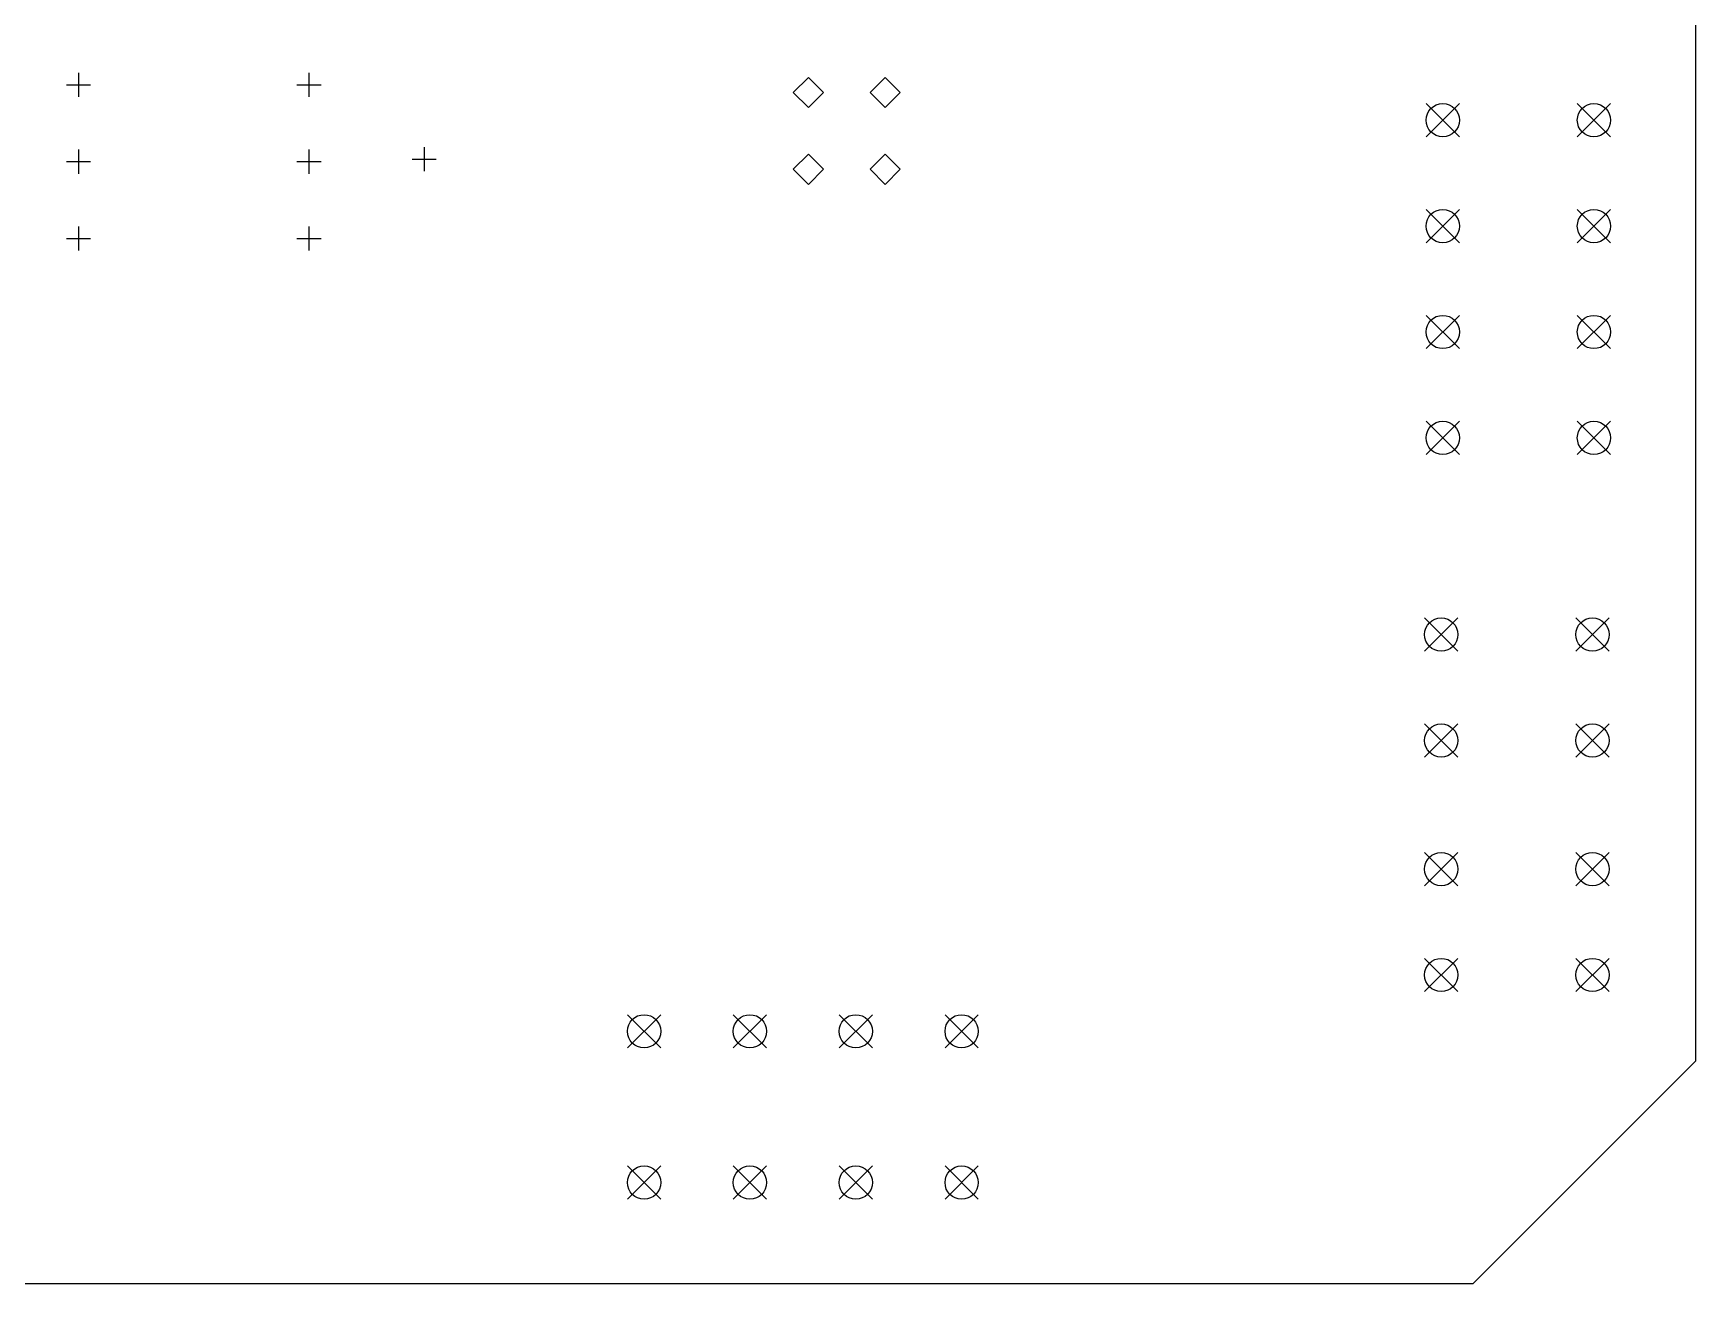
# Model space of a CAD drawing. Extents: x 49 to 158, y -170 to -45.
# Drawn here: x 103.2 to 158.1, y -148.3 to -107 of the extents above; entities that cross this region are included whole.
import ezdxf

# ---------------------------------------------------------------- set-up
doc = ezdxf.new("R2010")
doc.units = 0
doc.layers.add('BLACK', color=7, linetype='CONTINUOUS')

msp = doc.modelspace()

# ---------------------------------------------------------------- linework, layer by layer
at = {"layer": 'BLACK', "linetype": 'CONTINUOUS'}
for p, q in [((158.115, -140.97), (158.115, -44.958)), ((104.248, -108.712), (105.048, -108.712)), ((104.648, -108.312), (104.648, -109.112)), ((111.868, -108.712), (112.668, -108.712)), ((112.268, -108.312), (112.268, -109.112)), ((128.778, -108.466), (128.278, -108.966)), ((129.278, -108.966), (128.778, -108.466)), ((131.318, -108.466), (130.818, -108.966)), ((131.818, -108.966), (131.318, -108.466)), ((128.278, -108.966), (128.778, -109.466)), ((128.778, -109.466), (129.278, -108.966)), ((130.818, -108.966), (131.318, -109.466)), ((131.318, -109.466), (131.818, -108.966)), ((149.2, -109.332), (150.3, -110.432)), ((150.3, -109.332), (149.2, -110.432)), ((154.2, -109.332), (155.3, -110.432)), ((155.3, -109.332), (154.2, -110.432)), ((104.648, -110.852), (104.648, -111.652)), ((112.268, -110.852), (112.268, -111.652)), ((116.078, -110.772), (116.078, -111.572)), ((128.778, -111.006), (128.278, -111.506)), ((129.278, -111.506), (128.778, -111.006)), ((131.318, -111.006), (130.818, -111.506)), ((131.818, -111.506), (131.318, -111.006)), ((104.248, -111.252), (105.048, -111.252)), ((111.868, -111.252), (112.668, -111.252)), ((115.678, -111.172), (116.478, -111.172)), ((128.278, -111.506), (128.778, -112.006)), ((128.778, -112.006), (129.278, -111.506)), ((130.818, -111.506), (131.318, -112.006)), ((131.318, -112.006), (131.818, -111.506)), ((149.2, -112.832), (150.3, -113.932)), ((150.3, -112.832), (149.2, -113.932)), ((154.2, -112.832), (155.3, -113.932)), ((155.3, -112.832), (154.2, -113.932)), ((104.648, -113.392), (104.648, -114.192)), ((112.268, -113.392), (112.268, -114.192)), ((104.248, -113.792), (105.048, -113.792)), ((111.868, -113.792), (112.668, -113.792)), ((149.2, -116.332), (150.3, -117.432)), ((150.3, -116.332), (149.2, -117.432)), ((154.2, -116.332), (155.3, -117.432)), ((155.3, -116.332), (154.2, -117.432)), ((149.2, -119.832), (150.3, -120.932)), ((150.3, -119.832), (149.2, -120.932)), ((154.2, -119.832), (155.3, -120.932)), ((155.3, -119.832), (154.2, -120.932)), ((149.15, -126.332), (150.25, -127.432)), ((150.25, -126.332), (149.15, -127.432)), ((154.15, -126.332), (155.25, -127.432)), ((155.25, -126.332), (154.15, -127.432)), ((149.15, -129.832), (150.25, -130.932)), ((150.25, -129.832), (149.15, -130.932)), ((154.15, -129.832), (155.25, -130.932)), ((155.25, -129.832), (154.15, -130.932)), ((149.15, -134.082), (150.25, -135.182)), ((150.25, -134.082), (149.15, -135.182)), ((154.15, -134.082), (155.25, -135.182)), ((155.25, -134.082), (154.15, -135.182)), ((149.15, -137.582), (150.25, -138.682)), ((150.25, -137.582), (149.15, -138.682)), ((154.15, -137.582), (155.25, -138.682)), ((155.25, -137.582), (154.15, -138.682)), ((122.795, -139.444), (123.895, -140.544)), ((123.895, -139.444), (122.795, -140.544)), ((126.295, -139.444), (127.395, -140.544)), ((127.395, -139.444), (126.295, -140.544)), ((129.795, -139.444), (130.895, -140.544)), ((130.895, -139.444), (129.795, -140.544)), ((133.295, -139.444), (134.395, -140.544)), ((134.395, -139.444), (133.295, -140.544)), ((158.115, -140.97), (150.749, -148.336)), ((122.795, -144.444), (123.895, -145.544)), ((123.895, -144.444), (122.795, -145.544)), ((126.295, -144.444), (127.395, -145.544)), ((127.395, -144.444), (126.295, -145.544)), ((129.795, -144.444), (130.895, -145.544)), ((130.895, -144.444), (129.795, -145.544)), ((133.295, -144.444), (134.395, -145.544)), ((134.395, -144.444), (133.295, -145.544)), ((150.749, -148.336), (57.023, -148.336))]:
    msp.add_line(p, q, dxfattribs=at)
at = {"layer": 'BLACK'}
for centre in [(149.75, -109.882), (154.75, -109.882), (149.75, -113.382), (154.75, -113.382), (149.75, -116.882), (154.75, -116.882), (149.75, -120.382), (154.75, -120.382), (149.7, -126.882), (154.7, -126.882), (149.7, -130.382), (154.7, -130.382), (149.7, -134.632), (154.7, -134.632), (149.7, -138.132), (154.7, -138.132), (123.345, -139.994), (126.845, -139.994), (130.345, -139.994), (133.845, -139.994), (123.345, -144.994), (126.845, -144.994), (130.345, -144.994), (133.845, -144.994)]:
    msp.add_circle(centre, 0.55, dxfattribs=at)

doc.saveas('drawing.dxf')
